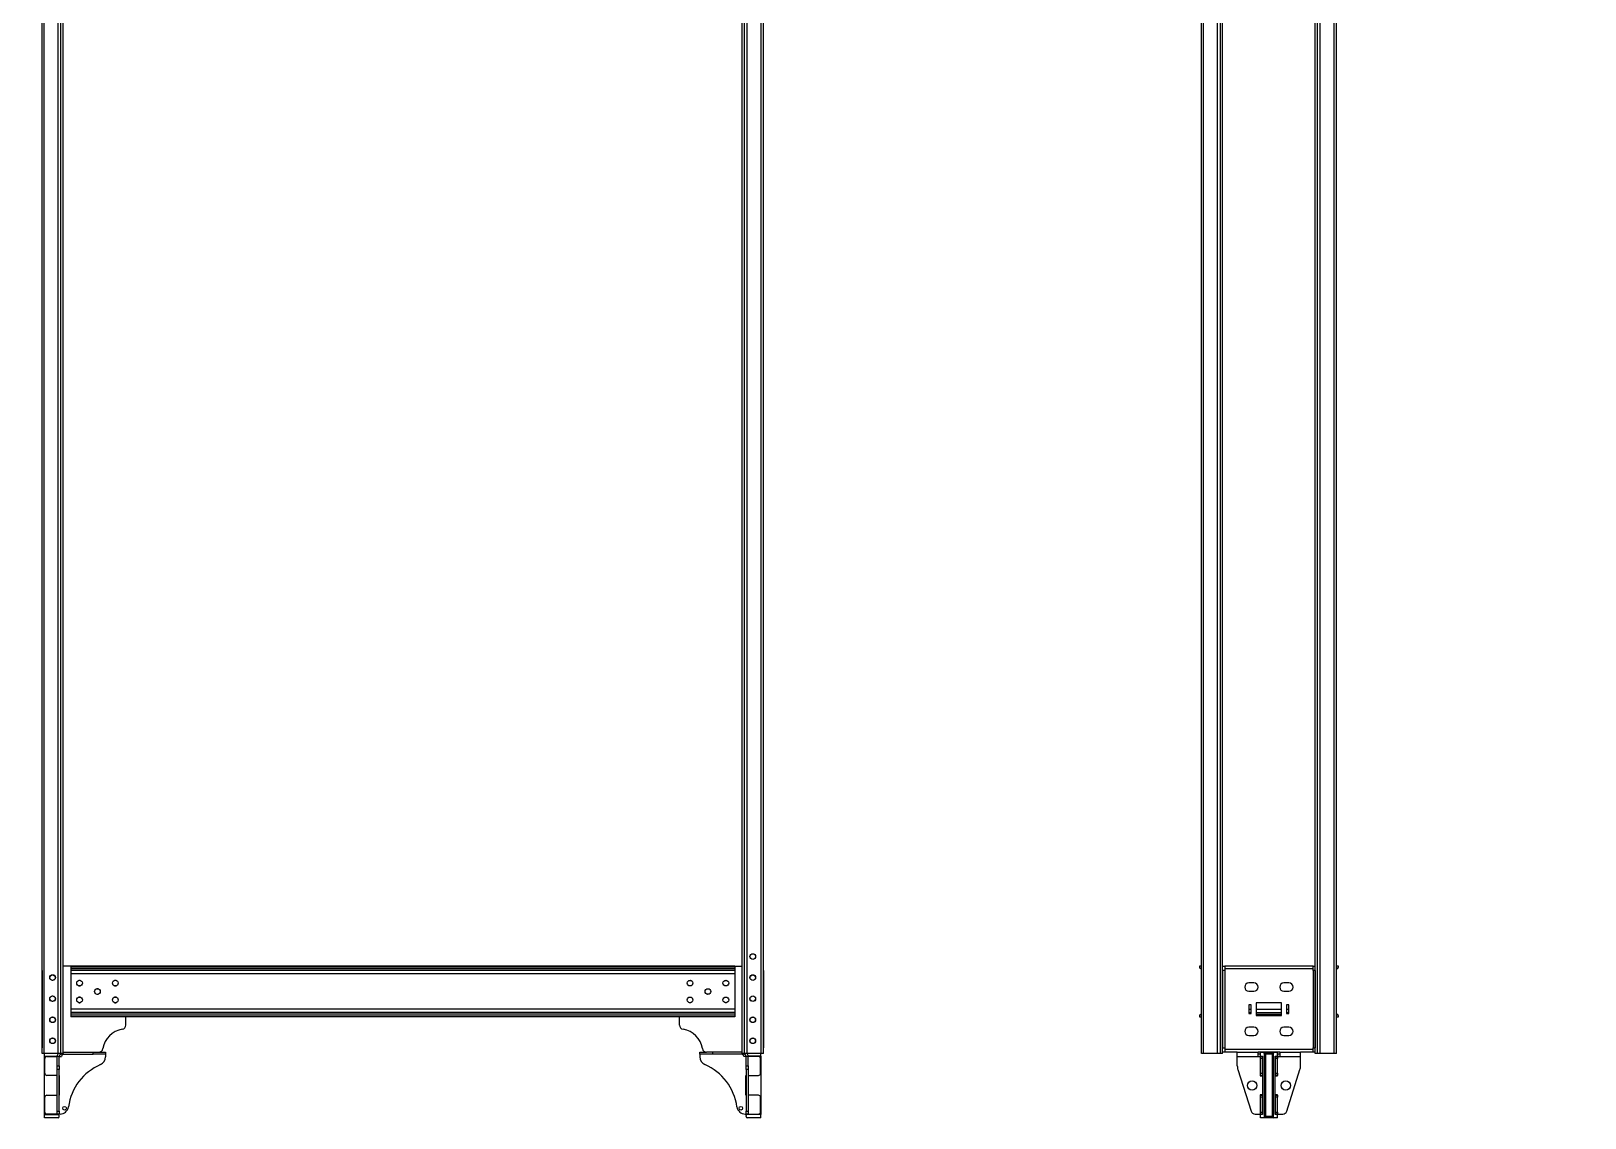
# Model space of a CAD drawing. Header units: millimetres. Extents: x 413 to 4103, y 240 to 5399.
# Drawn here: x 415 to 4103, y 240 to 2819 of the extents above; entities that cross this region are included whole.
import ezdxf

# ---------------------------------------------------------------- set-up
doc = ezdxf.new("R2010")
doc.units = ezdxf.units.MM
doc.set_wipeout_variables(frame=1)

# ---------------------------------------------------------------- blocks, each defined once
blk = doc.blocks.new('AABBDüzPalangaSüspÖn')
at = {"color": 7, "linetype": 'Continuous', "lineweight": 25}
for p, q in [((-856, -207), (-856, 3093)), ((-851, -207), (-851, 3093)), ((-818, -207), (-818, 3093)), ((-811, -207), (-811, 3093)), ((-806, -207), (-806, 3093)), ((806, -207), (806, 3093)), ((811, -207), (811, 3093)), ((818, -207), (818, 3093)), ((851, -207), (851, 3093)), ((856, -207), (856, 3093)), ((-788, 0), (-806, 0)), ((788, 0), (-788, 0)), ((-788, 0), (-788, -1.889)), ((788, 0), (806, 0)), ((788, 0), (788, -1.889)), ((-856, -10), (-856, -194)), ((788, -1.889), (-788, -1.889)), ((-788, -1.889), (-788, -6.364)), ((788, -6.364), (-788, -6.364)), ((-788, -6.364), (-788, -10.306)), ((788, -10.306), (-788, -10.306)), ((-788, -10.306), (-788, -18.263)), ((788, -18.263), (-788, -18.263)), ((-788, -18.263), (-788, -101.737)), ((-765.18, -33.5), (-768.82, -33.5)), ((-680.18, -33.5), (-683.82, -33.5)), ((680.18, -33.5), (683.82, -33.5)), ((765.18, -33.5), (768.82, -33.5)), ((788, -1.889), (788, -6.364)), ((788, -6.364), (788, -10.306)), ((788, -10.306), (788, -18.263)), ((788, -18.263), (788, -101.737)), ((856, -10), (856, -194)), ((-768.82, -46.5), (-765.18, -46.5)), ((-765.18, -73.5), (-768.82, -73.5)), ((-722.68, -53.5), (-726.32, -53.5)), ((-726.32, -66.5), (-722.68, -66.5)), ((-683.82, -46.5), (-680.18, -46.5)), ((-680.18, -73.5), (-683.82, -73.5)), ((683.82, -46.5), (680.18, -46.5)), ((680.18, -73.5), (683.82, -73.5)), ((722.68, -53.5), (726.32, -53.5)), ((726.32, -66.5), (722.68, -66.5)), ((768.82, -46.5), (765.18, -46.5)), ((765.18, -73.5), (768.82, -73.5)), ((788, -101.737), (-788, -101.737)), ((-788, -101.737), (-788, -109.694)), ((788, -109.694), (-788, -109.694)), ((-788, -109.694), (-788, -113.636)), ((-768.82, -86.5), (-765.18, -86.5)), ((-683.82, -86.5), (-680.18, -86.5)), ((683.82, -86.5), (680.18, -86.5)), ((768.82, -86.5), (765.18, -86.5)), ((788, -101.737), (788, -109.694)), ((788, -109.694), (788, -113.636)), ((788, -113.636), (-788, -113.636)), ((-788, -113.636), (-788, -118.111)), ((788, -118.111), (-788, -118.111)), ((-788, -118.111), (-788, -120)), ((788, -120), (-788, -120)), ((-657, -139.774), (-657, -120)), ((657, -139.774), (657, -120)), ((788, -113.636), (788, -118.111)), ((788, -118.111), (788, -120)), ((-851, -207), (-856, -207)), ((-818, -207), (-851, -207)), ((-850, -213.5), (-850, -207)), ((-850, -213.5), (-819.987, -213.5)), ((-850, -351.5), (-850, -213.5)), ((-849.5, -254), (-849.5, -219)), ((-844.5, -214), (-820, -214)), ((-820, -213.5), (-820, -214)), ((-815, -214), (-820, -214)), ((-820, -236.342), (-820, -214)), ((-811, -207), (-818, -207)), ((-815, -214), (-809.5, -214)), ((-815, -236.342), (-815, -214)), ((-806, -207), (-811, -207)), ((-810, -209), (-735, -209)), ((-806, -204), (-721.226, -204)), ((-735, -209), (-735, -204)), ((-705, -209), (-735, -209)), ((-721.226, -204), (-705, -204)), ((-705, -204), (-705, -209)), ((-705, -209), (-705, -215.118)), ((705, -209), (705, -204)), ((705, -204), (721.226, -204)), ((705, -209), (705, -215.118)), ((735, -209), (705, -209)), ((806, -204), (721.226, -204)), ((735, -204), (735, -209)), ((810, -209), (735, -209)), ((811, -207), (806, -207)), ((815, -214), (809.5, -214)), ((818, -207), (811, -207)), ((820, -214), (815, -214)), ((815, -236.342), (815, -214)), ((851, -207), (818, -207)), ((850, -213.5), (819.988, -213.5)), ((820, -214), (820, -213.5)), ((844.5, -214), (820, -214)), ((820, -236.342), (820, -214)), ((849.5, -254), (849.5, -219)), ((850, -213.5), (850, -207)), ((850, -213.5), (850, -351.5)), ((856, -207), (851, -207)), ((-820, -236.342), (-815, -236.342)), ((-820, -245.439), (-820, -236.342)), ((-815, -245.439), (-820, -245.439)), ((-820, -344.032), (-820, -245.439)), ((-815, -236.342), (-815, -245.439)), ((-815, -344.032), (-815, -245.439)), ((815, -236.342), (820, -236.342)), ((815, -245.439), (815, -236.342)), ((820, -245.439), (815, -245.439)), ((815, -245.439), (815, -344.032)), ((820, -236.342), (820, -245.439)), ((820, -245.439), (820, -344.032)), ((-820, -259), (-844.5, -259)), ((-814.5, -259), (-815, -259)), ((-814.5, -306), (-814.5, -259)), ((814.5, -259), (815, -259)), ((814.5, -306), (814.5, -259)), ((820, -259), (844.5, -259)), ((-849.5, -346), (-849.5, -311)), ((-844.5, -306), (-820, -306)), ((-815, -306), (-814.5, -306)), ((815, -306), (814.5, -306)), ((844.5, -306), (820, -306)), ((849.5, -346), (849.5, -311)), ((-850, -351.5), (-818, -351.5)), ((-850, -360), (-850, -351.5)), ((-818, -360), (-850, -360)), ((-820, -351), (-844.5, -351)), ((-820, -344.032), (-815, -344.032)), ((-820, -351), (-820, -344.032)), ((-820, -351), (-820, -351.5)), ((-815, -351), (-820, -351)), ((-815, -344.032), (-815, -351)), ((-813.142, -351), (-815, -351)), ((-815, -357), (-815, -354.5)), ((813.141, -351), (815, -351)), ((815, -344.032), (820, -344.032)), ((815, -351), (815, -344.032)), ((820, -351), (815, -351)), ((815, -357), (815, -354.5)), ((850, -351.5), (818, -351.5)), ((850, -360), (818, -360)), ((820, -344.032), (820, -351)), ((820, -351.5), (820, -351)), ((820, -351), (844.5, -351)), ((850, -360), (850, -351.5))]:
    blk.add_line(p, q, dxfattribs=at)
at = {"color": 8, "linetype": 'Continuous', "lineweight": 25}
for p, q in [((-810, -207), (-810, -209)), ((810, -209), (810, -207))]:
    blk.add_line(p, q, dxfattribs=at)
at = {"color": 7, "linetype": 'Continuous', "lineweight": 25}
for centre, radius in [((831, 23), 6.75), ((-831, -27), 6.75), ((-831, -27), 6.5), ((-767, -40), 6.75), ((-682, -40), 6.75), ((682, -40), 6.75), ((767, -40), 6.75), ((831, -27), 6.75), ((831, -27), 6.5), ((-831, -77), 6.75), ((-831, -77), 6.5), ((-767, -80), 6.75), ((-724.5, -60), 6.75), ((-682, -80), 6.75), ((682, -80), 6.75), ((724.5, -60), 6.75), ((767, -80), 6.75), ((831, -77), 6.75), ((831, -77), 6.5), ((-831, -127), 6.75), ((-831, -127), 6.5), ((831, -127), 6.75), ((831, -127), 6.5), ((-831, -177), 6.75), ((-831, -177), 6.5), ((831, -177), 6.75), ((831, -177), 6.5), ((-802.5, -337), 4.25), ((802.5, -337), 4.25)]:
    blk.add_circle(centre, radius, dxfattribs=at)
for centre, radius, start, end in [((-667, -139.774), 10, 278.849883, 0), ((667, -139.774), 10, 180, 261.150117), ((-657, -204), 55, 98.849883, 171.150117), ((657, -204), 55, 8.849883, 81.150117), ((-844.5, -219), 5, 90, 180), ((-810, -214), 10, 135.572996, 180), ((-810, -214), 5, 90, 180), ((-804.5, -214), 5, 90, 180), ((-721.226, -194), 10, 270, 351.150117), ((-725, -215.118), 20, 293.257544, 0), ((725, -215.118), 20, 180, 246.742456), ((721.226, -194), 10, 188.849883, 270), ((804.5, -214), 5, 0, 90), ((810, -214), 5, 0, 90), ((810, -214), 10, 0, 44.427004), ((844.5, -219), 5, 0, 90), ((-844.5, -254), 5, 180, 270), ((-666.599, -351), 127.901, 113.257544, 172.228327), ((666.599, -351), 127.901, 7.771673, 66.742456), ((844.5, -254), 5, 270, 0), ((-844.5, -311), 5, 90, 180), ((844.5, -311), 5, 0, 90), ((-844.5, -346), 5, 180, 270), ((-818, -354.5), 3, 0, 90), ((-818, -357), 3, 270, 0), ((-813.142, -331), 20, 270, 352.228327), ((813.141, -331), 20, 187.771673, 270), ((818, -354.5), 3, 90, 180), ((818, -357), 3, 180, 270), ((844.5, -346), 5, 270, 0)]:
    blk.add_arc(centre, radius, start, end, dxfattribs=at)
blk = doc.blocks.new('AABBDüzPalangaSüspYan')
blk.add_wipeout([(730, 2710), (730, 2773.7), (750, 2840), (730, 2906.3), (730, 2970), (267.5, 2970), (267.5, 3061.5), (160, 3061.5), (160, 3083.5), (165, 3090), (160, 3090), (160, 3093), (110, 3093), (110, 3090), (75, 3090), (75, 3122.3), (73.6, 3131.4), (42.2, 3230), (38.6, 3235.1), (32.7, 3237), (20, 3237), (20, 3246), (-20, 3246), (-20, 3237), (-32.7, 3237), (-38.6, 3235.1), (-42.2, 3230), (-74.6, 3126.9), (-74.6, 3126.9), (-75, 3100), (-75, 3090), (-110, 3090), (-110, 3093), (-160, 3093), (-160, 3090), (-165, 3090), (-163.8, 3085.1), (-160, 3083.5), (-160, 2976.5), (-163.8, 2974.9), (-165, 2971.9), (-165, 2970), (-730, 2970), (-730, 2906.3), (-750, 2840), (-730, 2773.7), (-730, 2710), (-160, 2710), (-160, 0), (-165, 0), (-165, -1.9), (-163.8, -4.9), (-160, -6.5), (-160, -113.5), (-163.8, -115.1), (-165, -118.1), (-165, -120), (-160, -120), (-160, -207), (-110, -207), (-110, -204), (-75, -204), (-75, -236.3), (-73.6, -245.4), (-42.2, -344), (-38.6, -349.1), (-32.7, -351), (-20, -351), (-20, -360), (20, -360), (20, -351), (32.7, -351), (38.6, -349.1), (42.2, -344), (74.6, -240.9), (75, -236.3), (75, -204), (110, -204), (110, -207), (160, -207), (160, -120), (165, -120), (165, -118.1), (163.8, -115.1), (161, -113.6), (160, -113.5), (160, -6.5), (163.8, -4.9), (165, -1.9), (165, 0), (160, 0), (160, 2710)])
at = {"color": 7, "linetype": 'Continuous', "lineweight": 25}
for p, q in [((-160, -207), (-160, 3093)), ((-155, -207), (-155, 3093)), ((-122, -207), (-122, 3093)), ((-115, -207), (-115, 3093)), ((-110, -207), (-110, 3093)), ((110, -207), (110, 2950.5)), ((115, -207), (115, 2950.6)), ((160, -207), (160, 2921)), ((-165, 0), (-165, -1.9)), ((-160, 0), (-165, 0)), ((-110, 0), (-105, 0)), ((-105, 0), (-105, -10)), ((105, 0), (-105, 0)), ((105, 0), (110, 0)), ((105, -10), (105, 0)), ((165, 0), (160, 0)), ((165, -1.9), (165, 0)), ((-161, -6.4), (-160, -6.5)), ((-105, -10), (-110, -10)), ((-110, -10), (-110, -194)), ((105, -6.5), (-105, -6.5)), ((-105, -10), (-105, -194)), ((110, -10), (105, -10)), ((105, -10), (105, -194)), ((110, -10), (110, -194)), ((160, -6.5), (161, -6.4)), ((-35.5, -39.5), (-47.5, -39.5)), ((-47.5, -59.5), (-35.5, -59.5)), ((47.5, -39.5), (35.5, -39.5)), ((35.5, -59.5), (47.5, -59.5)), ((-47.4, -91.9), (-47.4, -112.2)), ((-42, -91.9), (-47.4, -91.9)), ((-42, -112.2), (-42, -91.9)), ((-30, -87), (-30, -117)), ((30, -87), (-30, -87)), ((30, -117), (30, -87)), ((47.4, -91.9), (42, -91.9)), ((42, -91.9), (42, -112.2)), ((47.4, -112.2), (47.4, -91.9)), ((-165, -118.1), (-165, -120)), ((-165, -120), (-160, -120)), ((-160, -113.5), (-161, -113.6)), ((-35.5, -144.5), (-47.5, -144.5)), ((-47.4, -112.2), (-42, -112.2)), ((-30, -117), (30, -117)), ((47.5, -144.5), (35.5, -144.5)), ((42, -112.2), (47.4, -112.2)), ((161, -113.6), (160, -113.5)), ((160, -120), (165, -120)), ((165, -120), (165, -118.1)), ((-47.5, -164.5), (-35.5, -164.5)), ((35.5, -164.5), (47.5, -164.5)), ((-155, -207), (-160, -207)), ((-122, -207), (-155, -207)), ((-115, -207), (-122, -207)), ((-110, -207), (-115, -207)), ((-110, -194), (-105, -194)), ((-105, -204), (-110, -204)), ((-105, -194), (-105, -204)), ((105, -197.5), (-105, -197.5)), ((-75, -204), (-105, -204)), ((-75, -214), (-75, -204)), ((-75, -204), (-25.5, -204)), ((-75, -236.3), (-75, -214)), ((-75, -214), (-25.5, -214)), ((-25.5, -214), (-25.5, -204)), ((25.5, -204), (-25.5, -204)), ((-20, -209), (-25.5, -209)), ((-25.5, -214), (-20.5, -214)), ((-20.5, -214), (-20.5, -260)), ((-20.3, -214), (-20.3, -209)), ((-20.3, -214), (-15.2, -214)), ((-20.3, -219), (-20.3, -214)), ((-15.2, -219), (-20.3, -219)), ((-20.3, -254), (-20.3, -219)), ((-20, -213.5), (-20, -205)), ((-12.2, -205), (-20, -205)), ((-20, -213.5), (-15, -213.5)), ((-15.2, -213.5), (-15.2, -214)), ((-15.2, -214), (-15.2, -219)), ((-15.2, -254), (-15.2, -219)), ((-15, -213.5), (-15, -351.5)), ((-10.3, -207), (-12.2, -205)), ((-12.2, -205), (12.2, -205)), ((-10.3, -358), (-10.3, -207)), ((-10.3, -207), (-8.2, -209)), ((-8.2, -209), (-8.2, -356)), ((8.2, -209), (-8.2, -209)), ((8.2, -209), (10.3, -207)), ((8.2, -356), (8.2, -209)), ((12.2, -205), (10.3, -207)), ((10.3, -207), (10.3, -358)), ((20, -205), (12.2, -205)), ((15, -213.5), (20, -213.5)), ((15, -351.5), (15, -213.5)), ((15.2, -214), (15.2, -213.5)), ((15.2, -214), (20.2, -214)), ((15.2, -219), (15.2, -214)), ((20.2, -219), (15.2, -219)), ((15.2, -254), (15.2, -219)), ((20, -213.5), (20, -205)), ((25.5, -209), (20, -209)), ((20.2, -209), (20.2, -214)), ((20.2, -214), (20.2, -219)), ((20.2, -254), (20.2, -219)), ((20.5, -260), (20.5, -214)), ((20.5, -214), (25.5, -214)), ((25.5, -204), (25.5, -214)), ((25.5, -204), (75, -204)), ((25.5, -214), (75, -214)), ((75, -214), (75, -204)), ((105, -204), (75, -204)), ((75, -236.3), (75, -214)), ((105, -194), (110, -194)), ((105, -204), (105, -194)), ((110, -204), (105, -204)), ((115, -207), (110, -207)), ((122, -207), (115, -207)), ((155, -207), (122, -207)), ((160, -207), (155, -207)), ((-73.6, -245.4), (-42.2, -344)), ((-20.3, -254), (-15.2, -254)), ((-20.3, -259), (-20.3, -254)), ((-15.2, -254), (-15.2, -259)), ((15.2, -254), (20.2, -254)), ((15.2, -259), (15.2, -254)), ((20.2, -254), (20.2, -259)), ((42.2, -344), (73.6, -245.4)), ((-20.5, -260), (-15, -260)), ((-15.2, -259), (-20.3, -259)), ((-20.3, -260), (-20.3, -259)), ((-15.2, -260), (-15.2, -259)), ((15, -260), (20.5, -260)), ((20.2, -259), (15.2, -259)), ((15.2, -260), (15.2, -259)), ((20.2, -260), (20.2, -259)), ((-15, -305), (-20.5, -305)), ((-20.5, -305), (-20.5, -351)), ((-20.3, -306), (-20.3, -305)), ((-20.3, -306), (-15.2, -306)), ((-20.3, -311), (-20.3, -306)), ((-15.2, -311), (-20.3, -311)), ((-20.3, -346), (-20.3, -311)), ((-15.2, -306), (-15.2, -305)), ((-15.2, -306), (-15.2, -311)), ((-15.2, -346), (-15.2, -311)), ((20.5, -305), (15, -305)), ((15.2, -306), (15.2, -305)), ((15.2, -306), (20.2, -306)), ((15.2, -311), (15.2, -306)), ((20.2, -311), (15.2, -311)), ((15.2, -346), (15.2, -311)), ((20.2, -306), (20.2, -305)), ((20.2, -306), (20.2, -311)), ((20.2, -346), (20.2, -311)), ((20.5, -351), (20.5, -305)), ((-32.7, -351), (-20.5, -351)), ((-20.3, -351), (-20.3, -346)), ((-20.3, -346), (-15.2, -346)), ((-15.2, -351), (-20.3, -351)), ((-20, -360), (-20, -351.5)), ((-15, -351.5), (-20, -351.5)), ((-12.2, -360), (-20, -360)), ((-15.2, -346), (-15.2, -351)), ((-12.2, -360), (-10.3, -358)), ((12.2, -360), (-12.2, -360)), ((-8.2, -356), (-10.3, -358)), ((-8.2, -356), (8.2, -356)), ((10.3, -358), (8.2, -356)), ((10.3, -358), (12.2, -360)), ((20, -360), (12.2, -360)), ((20, -351.5), (15, -351.5)), ((15.2, -346), (20.2, -346)), ((15.2, -351), (15.2, -346)), ((20.2, -351), (15.2, -351)), ((20, -360), (20, -351.5)), ((20.2, -346), (20.2, -351)), ((20.5, -351), (32.7, -351))]:
    blk.add_line(p, q, dxfattribs=at)
at = {"color": 8, "linetype": 'Continuous', "lineweight": 25}
for p, q in [((122, -207), (122, 2950)), ((155, -207), (155, 2929.5)), ((-47.4, -101.7), (-42, -101.7)), ((-47.4, -109.7), (-42, -109.7)), ((-30, -101.7), (30, -101.7)), ((-30, -109.7), (30, -109.7)), ((42, -101.7), (47.4, -101.7)), ((42, -109.7), (47.4, -109.7)), ((-30, -113.6), (30, -113.6))]:
    blk.add_line(p, q, dxfattribs=at)
at = {"color": 7, "linetype": 'Continuous', "lineweight": 25}
for centre in [(-40, -283), (40, -283)]:
    blk.add_circle(centre, 11, dxfattribs=at)
for centre, radius, start, end in [((-160.5, -1.9), 4.5, 180, 264), ((160.5, -1.9), 4.5, 276, 0), ((-47.5, -49.5), 10, 90, 270), ((-35.5, -49.5), 10, 270, 90), ((35.5, -49.5), 10, 90, 270), ((47.5, -49.5), 10, 270, 90), ((-160.5, -118.1), 4.5, 96, 180), ((-47.5, -154.5), 10, 90, 270), ((-35.5, -154.5), 10, 270, 90), ((35.5, -154.5), 10, 90, 270), ((47.5, -154.5), 10, 270, 90), ((160.5, -118.1), 4.5, 0, 84), ((-45, -236.3), 30, 180, 197.6501), ((45, -236.3), 30, 342.3499, 0), ((-32.7, -341), 10, 197.6501, 270), ((32.7, -341), 10, 270, 342.3499)]:
    blk.add_arc(centre, radius, start, end, dxfattribs=at)

msp = doc.modelspace()

# ---------------------------------------------------------------- block references
for name, p in [('AABBDüzPalangaSüspÖn', (1297, 600)), ('AABBDüzPalangaSüspYan', (3353, 600))]:
    msp.add_blockref(name, p)

doc.saveas('drawing.dxf')
